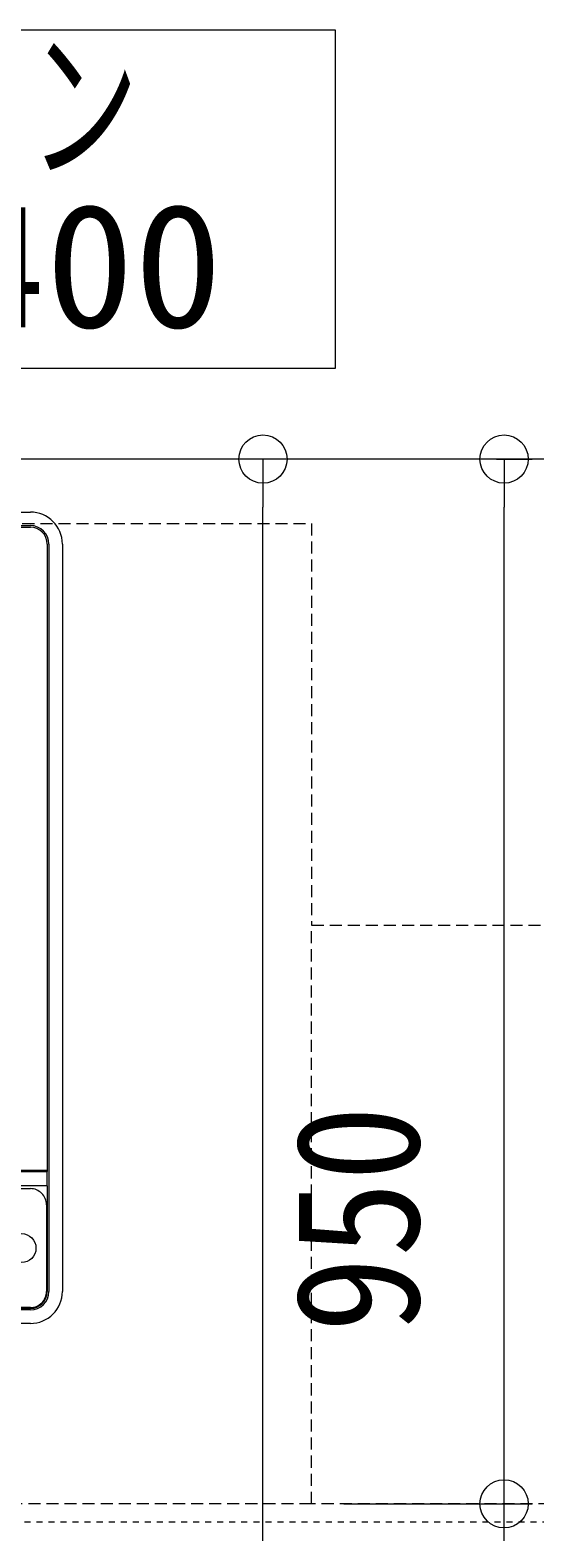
# Model space of a CAD drawing. Units: millimetres at full size, sheet at 1:30. Extents: x -17796 to 21385, y -23279 to 7734.
# Drawn here: x 18140 to 18454, y -1877 to -942 of the extents above; entities that cross this region are included whole.
import ezdxf
from ezdxf.enums import TextEntityAlignment as Align

# ---------------------------------------------------------------- set-up
doc = ezdxf.new("R2010")
doc.units = ezdxf.units.MM
doc.header["$LTSCALE"] = 30
doc.linetypes.add('USER11', pattern=[0.25, 0.125, -0.125])
doc.linetypes.add('USER5', pattern=[0.375, 0.25, -0.125])
doc.layers.add('0-1_(W)電灯', color=253, linetype='Continuous', lineweight=18)
doc.styles.add('ＭＳ ゴシック', font='')
doc.styles.get('ＭＳ ゴシック').set_extended_font_data('MS Gothic')

msp = doc.modelspace()

# ---------------------------------------------------------------- linework, layer by layer
at = {"layer": '0-1_(W)電灯'}
for p, q in [((19405.07, -1209.04), (17415.07, -1209.04)), ((17590.07, -1242.04), (18140.07, -1242.04)), ((17590.07, -1250.44), (18140.07, -1250.44)), ((17590.07, -1251.44), (18140.07, -1251.44)), ((18150.57, -1261.94), (18150.57, -1651.44)), ((18151.57, -1261.94), (18151.57, -1726.94)), ((18159.97, -1261.94), (18159.97, -1726.94)), ((17866.18, -1652.34), (18150.57, -1652.34)), ((17866.52, -1651.44), (18150.57, -1651.44)), ((18150.57, -1651.44), (18150.57, -1652.34)), ((18150.57, -1661.24), (17579.57, -1661.24)), ((17870.57, -1662.94), (18140.07, -1662.94)), ((18150.57, -1661.24), (18150.57, -1726.94)), ((18150.07, -1672.94), (18150.07, -1726.94)), ((18140.07, -1737.44), (17865.32, -1737.44)), ((18140.07, -1736.94), (17870.57, -1736.94)), ((18140.07, -1738.44), (17865.32, -1738.44)), ((18140.07, -1746.84), (17865.32, -1746.84))]:
    msp.add_line(p, q, dxfattribs=at)
at = {"layer": '0-1_(W)電灯', "color": 171}
for p, q in [((18284.81, -1209.04), (18267.31, -1209.04)), ((18430.07, -1209.04), (18452.31, -1209.04)), ((18284.81, -2129.04), (18284.81, -1239.04)), ((18434.81, -1829.04), (18434.81, -1239.04)), ((18434.81, -1829.04), (18434.81, -1799.04)), ((18335.07, -1859.04), (18452.31, -1859.04)), ((18335.07, -1859.04), (18452.31, -1859.04)), ((18434.81, -1894.04), (18434.81, -1859.04))]:
    msp.add_line(p, q, dxfattribs=at)
at = {"layer": '0-1_(W)電灯', "color": 7}
for p, q in [((18284.81, -1209.04), (18284.81, -1239.04)), ((18434.81, -1209.04), (18434.81, -1239.04)), ((18434.81, -1859.04), (18434.81, -1829.04)), ((18434.81, -1859.04), (18434.81, -1829.04))]:
    msp.add_line(p, q, dxfattribs=at)
at = {"layer": '0-1_(W)電灯', "color": 6}
msp.add_lwpolyline([(18329.83, -942.12), (17820.17, -942.12), (17820.17, -1152.52), (18329.83, -1152.52)], close=True, dxfattribs=at)
at = {"layer": '0-1_(W)電灯', "color": 30, "linetype": 'USER11'}
msp.add_lwpolyline([(19415.07, -1870.54), (17387.57, -1870.54), (17387.57, -1231.54), (17340.57, -1231.54), (17340.57, -1917.54), (19415.07, -1917.54)], dxfattribs=at)
at = {"layer": '0-1_(W)電灯', "color": 2, "linetype": 'USER5'}
for points in [[(18315.07, -1859.04), (17415.07, -1859.04), (17415.07, -1249.04), (18315.07, -1249.04), (18315.07, -1499.04)], [(19015.07, -1859.04), (18315.07, -1859.04), (18315.07, -1499.04), (19015.07, -1499.04)]]:
    msp.add_lwpolyline(points, dxfattribs=at)
at = {"layer": '0-1_(W)電灯'}
msp.add_lwpolyline([(18150.57, -1661.24), (18150.57, -1660.24), (18150.57, -1652.34)], dxfattribs=at)
at = {"layer": '0-1_(W)電灯', "color": 7}
for centre in [(18284.81, -1209.04), (18434.81, -1209.04), (18434.81, -1859.04), (18434.81, -1859.04)]:
    msp.add_circle(centre, 15, dxfattribs=at)
at = {"layer": '0-1_(W)電灯'}
msp.add_circle((18134.57, -1699.94), 9, dxfattribs=at)
for centre, radius, start, end in [((18140.07, -1261.94), 19.9, 0, 90), ((18140.07, -1261.94), 11.5, 0, 90), ((18140.07, -1261.94), 10.5, 0, 90), ((18140.07, -1672.94), 10, 359.99999, 90), ((18140.07, -1726.94), 19.9, 270, 0), ((18140.07, -1726.94), 11.5, 270, 0), ((18140.07, -1726.94), 10, 269.99943, 0.00057), ((18140.07, -1726.94), 10.5, 270, 0)]:
    msp.add_arc(centre, radius, start, end, dxfattribs=at)

# ---------------------------------------------------------------- texts
at = {"layer": '0-1_(W)電灯', "color": 6, "style": 'ＭＳ ゴシック'}
for s, width, p in [('キッチン', 0.65, (17934.43, -1050.26)), ('CH=2400', 1.05, (17874.7, -1150.26))]:
    msp.add_text(s, height=76.97, dxfattribs=dict(at, width=width)).set_placement(p, align=Align.BOTTOM_LEFT)
at = {"layer": '0-1_(W)電灯', "color": 9, "style": 'ＭＳ ゴシック', "width": 0.9}
msp.add_text('950', height=76.97, rotation=90, dxfattribs=at).set_placement((18405, -1752.62), align=Align.BOTTOM_LEFT)

doc.saveas('drawing.dxf')
